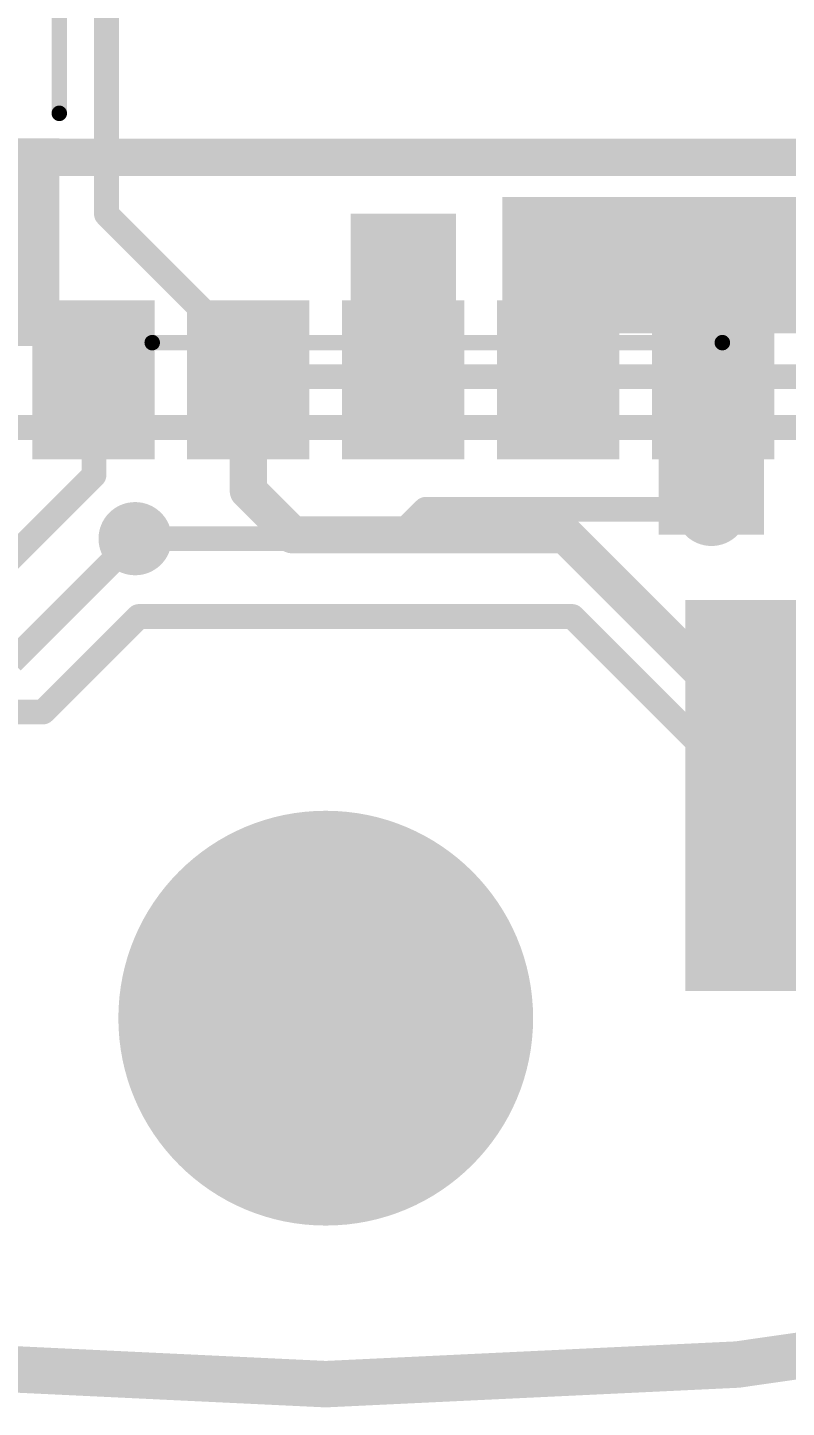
# Model space of a CAD drawing. Header units: millimetres. Extents: x -35.7 to 35.7, y -3.2 to 68.2.
# Drawn here: x -2.44 to 3.78, y -3.19 to 8.12 of the extents above; entities that cross this region are included whole.
import ezdxf

# ---------------------------------------------------------------- set-up
doc = ezdxf.new("R2010")
doc.units = ezdxf.units.MM
for name, color, linetype in [('BottomLayer', 5, 'Continuous'), ('BottomPaste', 16, 'Continuous'), ('BottomSolder', 6, 'Continuous'), ('Mechanical2', 216, 'Continuous'), ('MultiLayer', 9, 'Continuous'), ('PadHoleLayer', 156, 'Continuous'), ('TopLayer', 1, 'Continuous'), ('TopOverlay', 2, 'Continuous'), ('TopPaste', 8, 'Continuous'), ('TopSolder', 216, 'Continuous'), ('ViaHoleLayer', 16, 'Continuous')]:
    doc.layers.add(name, color=color, linetype=linetype)

# ---------------------------------------------------------------- blocks, each defined once
blk = doc.blocks.new('0533980367_28')
at = {"layer": 'TopLayer'}
for points in [[(-4.84999792, 2.87499806), (-2.74999704, 2.87499806), (-2.74999704, -0.12500102), (-4.84999792, -0.12500102)], [(4.85000554, -0.12499848), (2.75000466, -0.12499848), (2.75000466, 2.8750006), (4.85000554, 2.8750006)], [(-1.64999797, -0.7249960099999999), (-0.8499970299999999, -0.7249960099999999), (-0.8499970299999999, -2.02499595), (-1.64999797, -2.02499595)], [(-0.39999793, -0.7249985499999999), (0.4000030099999999, -0.7249985499999999), (0.4000030099999999, -2.02499849), (-0.39999793, -2.02499849)], [(0.8500021099999999, -0.7249985499999999), (1.65000305, -0.7249985499999999), (1.65000305, -2.02499849), (0.8500021099999999, -2.02499849)]]:
    blk.add_hatch(color=1, dxfattribs=at).paths.add_polyline_path(points)
at = {"layer": 'TopPaste'}
for points in [[(-4.84999792, 2.87499806), (-2.74999704, 2.87499806), (-2.74999704, -0.12500102), (-4.84999792, -0.12500102)], [(4.85000554, -0.12499848), (2.75000466, -0.12499848), (2.75000466, 2.8750006), (4.85000554, 2.8750006)], [(-1.64999797, -0.7249960099999999), (-0.8499970299999999, -0.7249960099999999), (-0.8499970299999999, -2.02499595), (-1.64999797, -2.02499595)], [(-0.39999793, -0.7249985499999999), (0.4000030099999999, -0.7249985499999999), (0.4000030099999999, -2.02499849), (-0.39999793, -2.02499849)], [(0.8500021099999999, -0.7249985499999999), (1.65000305, -0.7249985499999999), (1.65000305, -2.02499849), (0.8500021099999999, -2.02499849)]]:
    blk.add_hatch(color=8, dxfattribs=at).paths.add_polyline_path(points)
at = {"layer": 'TopSolder'}
for points in [[(-4.951597919999999, 2.97659806), (-2.64839704, 2.97659806), (-2.64839704, -0.22660102), (-4.951597919999999, -0.22660102)], [(4.95160554, -0.22659848), (2.64840466, -0.22659848), (2.64840466, 2.9766006), (4.95160554, 2.9766006)], [(-1.75159797, -0.62339601), (-0.7483970299999999, -0.62339601), (-0.7483970299999999, -2.12659595), (-1.75159797, -2.12659595)], [(-0.50159793, -0.62339855), (0.50160301, -0.62339855), (0.50160301, -2.12659849), (-0.50159793, -2.12659849)], [(0.7484021099999999, -0.62339855), (1.75160305, -0.62339855), (1.75160305, -2.12659849), (0.7484021099999999, -2.12659849)]]:
    blk.add_hatch(color=216, dxfattribs=at).paths.add_polyline_path(points)
at = {"layer": 'TopOverlay'}
for points, const_width in [([(2.413, 2.76860254), (-2.43840254, 2.76859492)], 0.127), ([(-2.28600254, 0.17780254), (-2.4638, 0)], 0.254), ([(-2.10819746, 0.17780254), (-2.28600254, 0.17780254)], 0.254), ([(-2.4638, 0), (-2.4638, -0.9651974600000001)], 0.254), ([(-2.8194, -1.29539492), (-2.81940254, -0.48259746)], 0.127), ([(2.81940762, -0.4826), (2.81940254, -1.29539746)], 0.127), ([(-2.00660254, -1.2954), (-2.8194, -1.29539492)], 0.127), ([(2.81940254, -1.29539746), (2.00658984, -1.29539746)], 0.127)]:
    blk.add_lwpolyline(points, dxfattribs=dict(at, const_width=const_width))
for points, const_width in [([(-2.47015254, 2.76859492, 1), (-2.40665254, 2.76859492, 1)], 0.0635), ([(2.38125, 2.76860254, 1), (2.44475, 2.76860254, 1)], 0.0635), ([(-2.34950254, 0.17780254, 1), (-2.22250254, 0.17780254, 1)], 0.127), ([(-2.34950254, 0.17780254, 1), (-2.22250254, 0.17780254, 1)], 0.127), ([(-2.17169746, 0.17780254, 1), (-2.04469746, 0.17780254, 1)], 0.127), ([(-2.5273, 0, 1), (-2.4003, 0, 1)], 0.127), ([(-2.5273, 0, 1), (-2.4003, 0, 1)], 0.127), ([(-2.85115254, -0.48259746, 1), (-2.78765254, -0.48259746, 1)], 0.0635), ([(2.78765762, -0.4826, 1), (2.85115762, -0.4826, 1)], 0.0635), ([(-2.5273, -0.9651974600000001, 1), (-2.4003, -0.9651974600000001, 1)], 0.127), ([(-2.85115, -1.29539492, 1), (-2.78765, -1.29539492, 1)], 0.0635), ([(-2.85115, -1.29539492, 1), (-2.78765, -1.29539492, 1)], 0.0635), ([(-2.03835254, -1.2954, 1), (-1.97485254, -1.2954, 1)], 0.0635), ([(1.97483984, -1.29539746, 1), (2.03833984, -1.29539746, 1)], 0.0635), ([(2.78765254, -1.29539746, 1), (2.85115254, -1.29539746, 1)], 0.0635), ([(2.78765254, -1.29539746, 1), (2.85115254, -1.29539746, 1)], 0.0635), ([(-1.95580508, -1.67640254, 1), (-2.20980508, -1.67640254, 1)], 0.254), ([(-2.27330508, -1.67640254, 1), (-2.14630508, -1.67640254, 1)], 0.127), ([(-2.01930508, -1.67640254, 1), (-1.89230508, -1.67640254, 1)], 0.127)]:
    blk.add_lwpolyline(points, format="xyb", close=True, dxfattribs=dict(at, const_width=const_width))
blk.add_text('PCB Edge', height=0.499999, rotation=180, dxfattribs=at).set_placement((1.9558, 0.2905887))
blk = doc.blocks.new('TACTILE_SWITCH_13MM_ACTUATOR_34')
at = {"layer": 'TopLayer'}
for points in [[(-5.24999966, 3.00000035), (-3.24999858, 3.00000035), (-3.24999858, 1.50000081), (-5.24999966, 1.50000081)], [(3.25000112, 3.00000035), (5.250002199999999, 3.00000035), (5.250002199999999, 1.50000081), (3.25000112, 1.50000081)], [(-5.24999966, -1.50000081), (-3.24999858, -1.50000081), (-3.24999858, -3.00000035), (-5.24999966, -3.00000035)], [(3.25000112, -1.50000081), (5.250002199999999, -1.50000081), (5.250002199999999, -3.00000035), (3.25000112, -3.00000035)]]:
    blk.add_hatch(color=1, dxfattribs=at).paths.add_polyline_path(points)
at = {"layer": 'TopPaste'}
for points in [[(-5.24999966, 3.00000035), (-3.24999858, 3.00000035), (-3.24999858, 1.50000081), (-5.24999966, 1.50000081)], [(3.25000112, 3.00000035), (5.250002199999999, 3.00000035), (5.250002199999999, 1.50000081), (3.25000112, 1.50000081)], [(-5.24999966, -1.50000081), (-3.24999858, -1.50000081), (-3.24999858, -3.00000035), (-5.24999966, -3.00000035)], [(3.25000112, -1.50000081), (5.250002199999999, -1.50000081), (5.250002199999999, -3.00000035), (3.25000112, -3.00000035)]]:
    blk.add_hatch(color=8, dxfattribs=at).paths.add_polyline_path(points)
at = {"layer": 'TopSolder'}
for points in [[(-5.35159966, 3.10160035), (-3.14839858, 3.10160035), (-3.14839858, 1.39840081), (-5.35159966, 1.39840081)], [(3.14840112, 3.10160035), (5.351602199999999, 3.10160035), (5.351602199999999, 1.39840081), (3.14840112, 1.39840081)], [(-5.35159966, -1.39840081), (-3.14839858, -1.39840081), (-3.14839858, -3.10160035), (-5.35159966, -3.10160035)], [(3.14840112, -1.39840081), (5.351602199999999, -1.39840081), (5.351602199999999, -3.10160035), (3.14840112, -3.10160035)]]:
    blk.add_hatch(color=216, dxfattribs=at).paths.add_polyline_path(points)
at = {"layer": 'TopOverlay', "const_width": 0.127}
for points in [[(2.3876, 3.0734), (-2.286, 3.0734)], [(-3.1496, 1.1938), (-3.1496, -1.1938)], [(3.14960254, 1.1938), (3.14960254, -1.1938)], [(2.3876, -3.0734), (-2.286, -3.0734)]]:
    blk.add_lwpolyline(points, dxfattribs=at)
at = {"layer": 'TopOverlay', "const_width": 0.0635}
for points in [[(-2.31775, 3.0734, 1), (-2.25425, 3.0734, 1)], [(2.35585, 3.0734, 1), (2.41935, 3.0734, 1)], [(-3.18135, 1.1938, 1), (-3.11785, 1.1938, 1)], [(3.11785254, 1.1938, 1), (3.18135254, 1.1938, 1)], [(-3.18135, -1.1938, 1), (-3.11785, -1.1938, 1)], [(3.11785254, -1.1938, 1), (3.18135254, -1.1938, 1)], [(-2.31775, -3.0734, 1), (-2.25425, -3.0734, 1)], [(2.35585, -3.0734, 1), (2.41935, -3.0734, 1)]]:
    blk.add_lwpolyline(points, format="xyb", close=True, dxfattribs=at)
blk = doc.blocks.new('M55_7012642R_B_133')
at = {"layer": 'BottomLayer'}
for points in [[(-3.40999953, 2.19999687), (-4.21000047, 2.19999687), (-4.21000047, 3.29999721), (-3.40999953, 3.29999721)], [(-2.13999953, 2.19999687), (-2.94000047, 2.19999687), (-2.94000047, 3.29999721), (-2.13999953, 3.29999721)], [(-0.8699995300000001, 2.19999687), (-1.67000047, 2.19999687), (-1.67000047, 3.29999721), (-0.8699995300000001, 3.29999721)], [(0.4000004700000001, 2.19999687), (-0.4000004699999999, 2.19999687), (-0.4000004700000001, 3.29999721), (0.4000004699999999, 3.29999721)], [(1.67000047, 2.19999687), (0.8699995300000001, 2.19999687), (0.8699995300000001, 3.29999721), (1.67000047, 3.29999721)]]:
    blk.add_hatch(color=5, dxfattribs=at).paths.add_polyline_path(points)
at = {"layer": 'BottomPaste'}
for points in [[(-3.40999953, 2.19999687), (-4.21000047, 2.19999687), (-4.21000047, 3.29999721), (-3.40999953, 3.29999721)], [(-2.13999953, 2.19999687), (-2.94000047, 2.19999687), (-2.94000047, 3.29999721), (-2.13999953, 3.29999721)], [(-0.8699995300000001, 2.19999687), (-1.67000047, 2.19999687), (-1.67000047, 3.29999721), (-0.8699995300000001, 3.29999721)], [(0.4000004700000001, 2.19999687), (-0.4000004699999999, 2.19999687), (-0.4000004700000001, 3.29999721), (0.4000004699999999, 3.29999721)], [(1.67000047, 2.19999687), (0.8699995300000001, 2.19999687), (0.8699995300000001, 3.29999721), (1.67000047, 3.29999721)]]:
    blk.add_hatch(color=16, dxfattribs=at).paths.add_polyline_path(points)
at = {"layer": 'BottomSolder'}
for points in [[(-3.30839953, 2.09839687), (-4.31160047, 2.09839687), (-4.31160047, 3.401597209999999), (-3.30839953, 3.401597209999999)], [(-2.03839953, 2.09839687), (-3.04160047, 2.09839687), (-3.04160047, 3.401597209999999), (-2.03839953, 3.401597209999999)], [(-0.7683995299999999, 2.09839687), (-1.77160047, 2.09839687), (-1.77160047, 3.401597209999999), (-0.7683995299999999, 3.401597209999999)], [(0.5016004700000001, 2.09839687), (-0.5016004699999999, 2.09839687), (-0.5016004700000001, 3.401597209999999), (0.5016004699999999, 3.401597209999999)], [(1.77160047, 2.09839687), (0.7683995299999999, 2.09839687), (0.7683995299999999, 3.401597209999999), (1.77160047, 3.401597209999999)]]:
    blk.add_hatch(color=6, dxfattribs=at).paths.add_polyline_path(points)

msp = doc.modelspace()

# ---------------------------------------------------------------- hatches: boundary and pattern name
at = {"layer": 'BottomLayer'}
for points in [[(0.2032, 4.6736), (1.0668, 4.6736), (1.0668, 6.593240559999999), (0.2032, 6.593240559999999)], [(1.4732, 4.648199999999999), (2.3368, 4.648199999999999), (2.3368, 6.553199999999999), (1.4732, 6.553199999999999)], [(3.59410254, 5.79071486), (2.73050254, 5.79071486), (2.73050254, 3.96240254), (3.59410254, 3.96240254)]]:
    msp.add_hatch(color=5, dxfattribs=at).paths.add_polyline_path(points)
h = msp.add_hatch(color=5, dxfattribs=at)
edge = h.paths.add_edge_path()
edge.add_arc((0.635, 6.23764056), 0.2999994, 0, 360)
h = msp.add_hatch(color=5, dxfattribs=at)
edge = h.paths.add_edge_path()
edge.add_arc((1.905, 6.1976), 0.2999994, 0, 360)
h = msp.add_hatch(color=5, dxfattribs=at)
edge = h.paths.add_edge_path()
edge.add_arc((3.1623, 4.1704006), 0.2999994, 0, 360)
h = msp.add_hatch(color=5, dxfattribs=at)
edge = h.paths.add_edge_path()
edge.add_arc((-1.56267912, 3.93031472), 0.2999994, 0, 360)
h = msp.add_hatch(color=5, dxfattribs=at)
edge = h.paths.add_edge_path()
edge.add_arc((0, 0), 1.49999954, 0, 360)
at = {"layer": 'BottomSolder'}
h = msp.add_hatch(color=6, dxfattribs=at)
edge = h.paths.add_edge_path()
edge.add_arc((0.635, 6.23764056), 0.1499997, 0, 360)
h = msp.add_hatch(color=6, dxfattribs=at)
edge = h.paths.add_edge_path()
edge.add_arc((1.905, 6.1976), 0.1499997, 0, 360)
h = msp.add_hatch(color=6, dxfattribs=at)
edge = h.paths.add_edge_path()
edge.add_arc((3.1623, 4.1704006), 0.1499997, 0, 360)
h = msp.add_hatch(color=6, dxfattribs=at)
edge = h.paths.add_edge_path()
edge.add_arc((-1.56267912, 3.93031472), 0.1499997, 0, 360)
h = msp.add_hatch(color=6, dxfattribs=at)
edge = h.paths.add_edge_path()
edge.add_arc((0, 0), 1.60159954, 0, 360)
at = {"layer": 'MultiLayer'}
h = msp.add_hatch(color=9, dxfattribs=at)
edge = h.paths.add_edge_path()
edge.add_arc((0, 0), 1.49999954, 0, 360)
at = {"layer": 'PadHoleLayer'}
h = msp.add_hatch(color=156, dxfattribs=at)
edge = h.paths.add_edge_path()
edge.add_arc((0, 0), 1.69999914, 0, 360)
at = {"layer": 'TopLayer'}
msp.add_hatch(color=1, dxfattribs=at).paths.add_polyline_path([(1.4478, 5.6134), (6.1976, 5.6134), (6.1976, 6.731), (1.4478, 6.731)])
h = msp.add_hatch(color=1, dxfattribs=at)
edge = h.paths.add_edge_path()
edge.add_arc((0.635, 6.23764056), 0.2999994, 0, 360)
h = msp.add_hatch(color=1, dxfattribs=at)
edge = h.paths.add_edge_path()
edge.add_arc((1.905, 6.1976), 0.2999994, 0, 360)
h = msp.add_hatch(color=1, dxfattribs=at)
edge = h.paths.add_edge_path()
edge.add_arc((3.1623, 4.1704006), 0.2999994, 0, 360)
h = msp.add_hatch(color=1, dxfattribs=at)
edge = h.paths.add_edge_path()
edge.add_arc((-1.56267912, 3.93031472), 0.2999994, 0, 360)
h = msp.add_hatch(color=1, dxfattribs=at)
edge = h.paths.add_edge_path()
edge.add_arc((0, 0), 1.49999954, 0, 360)
at = {"layer": 'TopSolder'}
h = msp.add_hatch(color=216, dxfattribs=at)
edge = h.paths.add_edge_path()
edge.add_arc((0.635, 6.23764056), 0.1499997, 0, 360)
h = msp.add_hatch(color=216, dxfattribs=at)
edge = h.paths.add_edge_path()
edge.add_arc((1.905, 6.1976), 0.1499997, 0, 360)
h = msp.add_hatch(color=216, dxfattribs=at)
edge = h.paths.add_edge_path()
edge.add_arc((3.1623, 4.1704006), 0.1499997, 0, 360)
h = msp.add_hatch(color=216, dxfattribs=at)
edge = h.paths.add_edge_path()
edge.add_arc((-1.56267912, 3.93031472), 0.1499997, 0, 360)
h = msp.add_hatch(color=216, dxfattribs=at)
edge = h.paths.add_edge_path()
edge.add_arc((0, 0), 1.60159954, 0, 360)
at = {"layer": 'ViaHoleLayer'}
h = msp.add_hatch(color=16, dxfattribs=at)
edge = h.paths.add_edge_path()
edge.add_arc((0.635, 6.23764056), 0.1499997, 0, 360)
h = msp.add_hatch(color=16, dxfattribs=at)
edge = h.paths.add_edge_path()
edge.add_arc((1.905, 6.1976), 0.1499997, 0, 360)
h = msp.add_hatch(color=16, dxfattribs=at)
edge = h.paths.add_edge_path()
edge.add_arc((3.1623, 4.1704006), 0.1499997, 0, 360)
h = msp.add_hatch(color=16, dxfattribs=at)
edge = h.paths.add_edge_path()
edge.add_arc((-1.56267912, 3.93031472), 0.1499997, 0, 360)

# ---------------------------------------------------------------- linework, layer by layer
at = {"layer": 'BottomLayer'}
for points, const_width in [([(-5.3450998, 7.056399399999999), (6.27125746, 7.056399399999999)], 0.3048), ([(0.635, 5.23215616), (0.635, 6.23764056)], 0.3048), ([(1.905, 5.23215616), (1.905, 6.1976)], 0.3048), ([(-1.905, 5.23215616), (-1.9001994, 5.227355559999999)], 0.2032), ([(-1.9001994, 4.4498006), (-1.9001994, 5.227355559999999)], 0.2032), ([(-0.635, 4.32444906), (-0.635, 5.23215616)], 0.3048), ([(1.8796, 5.206756159999999), (1.905, 5.23215616)], 0.2032), ([(3.1623, 5.219456159999999), (3.175, 5.23215616)], 0.3048), ([(3.1623, 4.1704006), (3.1623, 5.219456159999999)], 0.3048), ([(-3.048, 3.302), (-1.9001994, 4.4498006)], 0.2032), ([(-0.635, 4.32444906), (-0.27295094, 3.9624)], 0.3048), ([(-0.27295094, 3.9624), (1.96239638, 3.9624)], 0.3048), ([(1.96239638, 3.9624), (4.65479638, 1.27)], 0.3048), ([(-2.57199384, 2.921), (-1.56267912, 3.93031472)], 0.2032), ([(-2.3162006, 2.5097994), (-1.53364692, 3.292353079999999)], 0.2032), ([(-1.53364692, 3.292353079999999), (2.02178666, 3.292353079999999)], 0.2032), ([(2.02178666, 3.292353079999999), (4.475939739999999, 0.8382)], 0.2032), ([(-17.48659698, 2.5097994), (-2.3162006, 2.5097994)], 0.2032)]:
    msp.add_lwpolyline(points, dxfattribs=dict(at, const_width=const_width))
for points, const_width in [([(0.5588, 6.23764056, 1), (0.7111999999999999, 6.23764056, 1)], 0.1524), ([(1.8288, 6.1976, 1), (1.9812, 6.1976, 1)], 0.1524), ([(-1.9558, 5.23215616, 1), (-1.8542, 5.23215616, 1)], 0.1016), ([(-1.9509994, 5.227355559999999, 1), (-1.8493994, 5.227355559999999, 1)], 0.1016), ([(-1.9509994, 5.227355559999999, 1), (-1.8493994, 5.227355559999999, 1)], 0.1016), ([(-0.7111999999999999, 5.23215616, 1), (-0.5588, 5.23215616, 1)], 0.1524), ([(0.5588, 5.23215616, 1), (0.7111999999999999, 5.23215616, 1)], 0.1524), ([(1.8288, 5.23215616, 1), (1.9812, 5.23215616, 1)], 0.1524), ([(1.8542, 5.23215616, 1), (1.9558, 5.23215616, 1)], 0.1016), ([(3.0861, 5.219456159999999, 1), (3.2385, 5.219456159999999, 1)], 0.1524), ([(3.0861, 5.219456159999999, 1), (3.2385, 5.219456159999999, 1)], 0.1524), ([(3.0988, 5.23215616, 1), (3.2512, 5.23215616, 1)], 0.1524), ([(1.8288, 5.206756159999999, 1), (1.9304, 5.206756159999999, 1)], 0.1016), ([(-1.9509994, 4.4498006, 1), (-1.8493994, 4.4498006, 1)], 0.1016), ([(-1.9509994, 4.4498006, 1), (-1.8493994, 4.4498006, 1)], 0.1016), ([(-0.7111999999999999, 4.32444906, 1), (-0.5588, 4.32444906, 1)], 0.1524), ([(-0.7111999999999999, 4.32444906, 1), (-0.5588, 4.32444906, 1)], 0.1524), ([(3.0861, 4.1704006, 1), (3.2385, 4.1704006, 1)], 0.1524), ([(-0.34915094, 3.9624, 1), (-0.19675094, 3.9624, 1)], 0.1524), ([(-0.34915094, 3.9624, 1), (-0.19675094, 3.9624, 1)], 0.1524), ([(1.88619638, 3.9624, 1), (2.03859638, 3.9624, 1)], 0.1524), ([(1.88619638, 3.9624, 1), (2.03859638, 3.9624, 1)], 0.1524), ([(-1.61347912, 3.93031472, 1), (-1.51187912, 3.93031472, 1)], 0.1016), ([(-1.58444692, 3.292353079999999, 1), (-1.48284692, 3.292353079999999, 1)], 0.1016), ([(-1.58444692, 3.292353079999999, 1), (-1.48284692, 3.292353079999999, 1)], 0.1016), ([(1.97098666, 3.292353079999999, 1), (2.07258666, 3.292353079999999, 1)], 0.1016), ([(1.97098666, 3.292353079999999, 1), (2.07258666, 3.292353079999999, 1)], 0.1016), ([(-2.3670006, 2.5097994, 1), (-2.2654006, 2.5097994, 1)], 0.1016), ([(-2.3670006, 2.5097994, 1), (-2.2654006, 2.5097994, 1)], 0.1016)]:
    msp.add_lwpolyline(points, format="xyb", close=True, dxfattribs=dict(at, const_width=const_width))
at = {"layer": 'Mechanical2', "const_width": 0.3809999999999999}
for points in [[(0, -2.99999908, -0.2679491924311225), (-30.74390092, 14.75000098)], [(30.74390092, 14.75000098, -0.2679491924311226), (0, -2.99999908)]]:
    msp.add_lwpolyline(points, format="xyb", dxfattribs=at)
at = {"layer": 'Mechanical2', "const_width": 0.1905}
msp.add_lwpolyline([(-0.09525, -2.99999908, 1), (0.09525, -2.99999908, 1)], format="xyb", close=True, dxfattribs=at)
msp.add_lwpolyline([(-0.09525, -2.99999908, 1), (0.09525, -2.99999908, 1)], format="xyb", close=True, dxfattribs=at)
at = {"layer": 'TopLayer'}
for points, const_width in [([(-1.79725574, 6.589135919999999), (-1.79725574, 11.78515296)], 0.2032), ([(-1.79725574, 6.589135919999999), (-0.46591982, 5.2578)], 0.2032), ([(1.905, 6.1976), (5.0521997, 6.1976)], 0.3048), ([(-0.46591982, 5.2578), (4.8006, 5.2578)], 0.2032), ([(-7.737632479999999, 4.8417988), (3.97789908, 4.8417988)], 0.2032), ([(0.57751472, 3.93031472), (0.8176006, 4.1704006)], 0.2032), ([(0.8176006, 4.1704006), (3.1623, 4.1704006)], 0.2032), ([(-1.56267912, 3.93031472), (0.57751472, 3.93031472)], 0.2032)]:
    msp.add_lwpolyline(points, dxfattribs=dict(at, const_width=const_width))
for points, const_width in [([(-1.84805574, 6.589135919999999, 1), (-1.74645574, 6.589135919999999, 1)], 0.1016), ([(-1.84805574, 6.589135919999999, 1), (-1.74645574, 6.589135919999999, 1)], 0.1016), ([(1.8288, 6.1976, 1), (1.9812, 6.1976, 1)], 0.1524), ([(-0.51671982, 5.2578, 1), (-0.41511982, 5.2578, 1)], 0.1016), ([(-0.51671982, 5.2578, 1), (-0.41511982, 5.2578, 1)], 0.1016), ([(0.7668005999999999, 4.1704006, 1), (0.8684005999999999, 4.1704006, 1)], 0.1016), ([(0.7668005999999999, 4.1704006, 1), (0.8684005999999999, 4.1704006, 1)], 0.1016), ([(3.1115, 4.1704006, 1), (3.2131, 4.1704006, 1)], 0.1016), ([(-1.61347912, 3.93031472, 1), (-1.51187912, 3.93031472, 1)], 0.1016), ([(0.52671472, 3.93031472, 1), (0.62831472, 3.93031472, 1)], 0.1016), ([(0.52671472, 3.93031472, 1), (0.62831472, 3.93031472, 1)], 0.1016)]:
    msp.add_lwpolyline(points, format="xyb", close=True, dxfattribs=dict(at, const_width=const_width))

# ---------------------------------------------------------------- block references
at = {"rotation": 180}
for name, p in [('M55_7012642R_B_133', (-0.635, 7.982153199999999)), ('TACTILE_SWITCH_13MM_ACTUATOR_34', (0.9652, 8.6106)), ('0533980367_28', (7.899399999999999, 3.2004))]:
    msp.add_blockref(name, p, dxfattribs=at)

doc.saveas('drawing.dxf')
